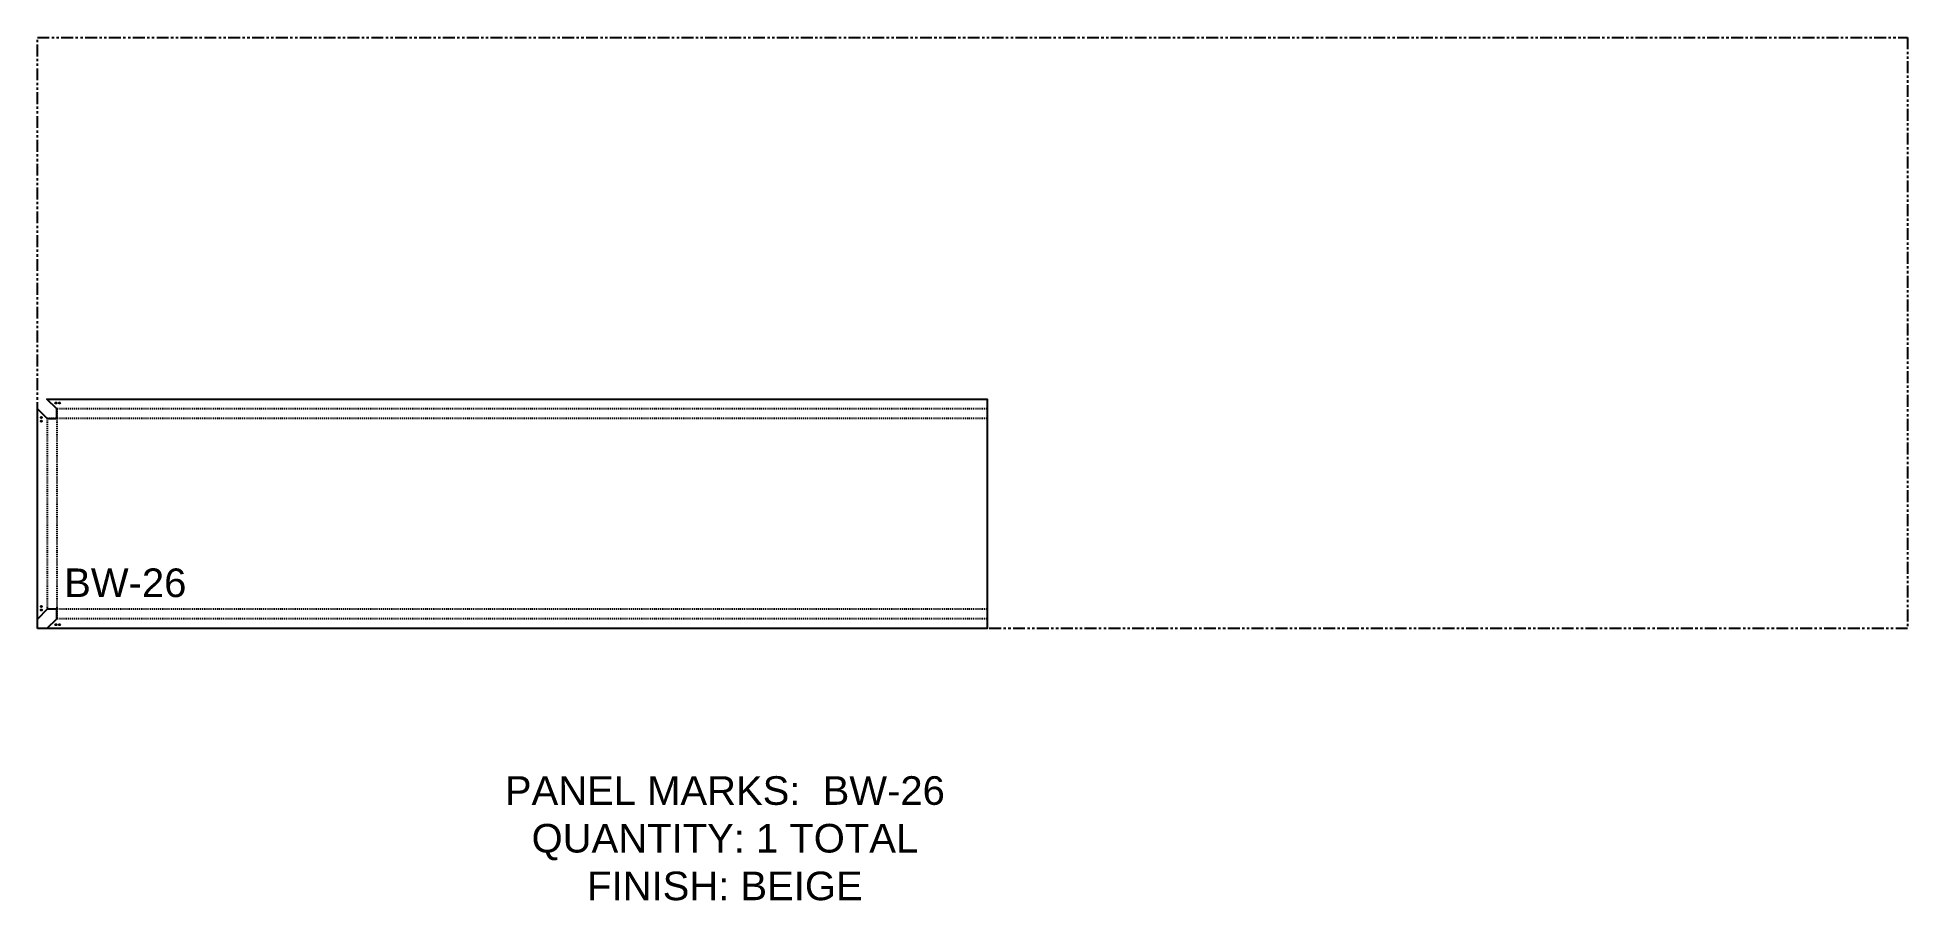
# Model space of a CAD drawing. Header units: inches. Extents: x 0 to 196, y -29 to 62.
import ezdxf

# ---------------------------------------------------------------- set-up
doc = ezdxf.new("R2010")
doc.units = ezdxf.units.IN
doc.header["$MEASUREMENT"] = 0
doc.linetypes.add('HIDDEN', pattern=[0.375, 0.25, -0.125])
doc.linetypes.add('PHANTOM', pattern=[2.5, 1.25, -0.25, 0.25, -0.25, 0.25, -0.25])
for name, color, linetype in [('DETAILS', 7, 'Continuous'), ('HOLES', 6, 'Continuous'), ('ROUT', 1, 'HIDDEN'), ('SHEET', 5, 'PHANTOM'), ('TEXT', 2, 'PHANTOM')]:
    doc.layers.add(name, color=color, linetype=linetype)
doc.styles.get("Standard").update_dxf_attribs({"font": 'arial.ttf'})

msp = doc.modelspace()

# ---------------------------------------------------------------- linework, layer by layer
at = {"layer": 'DETAILS', "ltscale": 0.25}
msp.add_lwpolyline([(2.03, 1.03), (2.03, 2.03), (1.03, 2.03), (0, 1), (0, 23.06), (1.03, 22.03), (2.03, 22.03), (2.03, 23.03), (1, 24.06), (99.53, 24.06), (99.53, 0), (1, 0)], close=True, dxfattribs=at)
at = {"layer": 'HOLES'}
for centre in [(1.94, 23.66), (2.31, 23.66), (0.41, 22.13), (0.41, 21.75), (0.41, 2.31), (0.41, 1.94), (1.94, 0.41), (2.31, 0.41)]:
    msp.add_circle(centre, 0.0625, dxfattribs=at)
at = {"layer": 'ROUT', "ltscale": 0.25}
for p, q in [((99.53, 22.03), (1.03, 22.03)), ((1.03, 22.03), (1.03, 2.03)), ((2.03, 23.03), (2.03, 1.03)), ((99.53, 23.03), (2.03, 23.03)), ((99.53, 2.03), (1.03, 2.03)), ((99.53, 1.03), (2.03, 1.03))]:
    msp.add_line(p, q, dxfattribs=at)
at = {"layer": 'SHEET'}
msp.add_lwpolyline([(0, 62), (196, 62), (196, 0), (0, 0)], close=True, dxfattribs=at)

# ---------------------------------------------------------------- texts
at = {"layer": 'TEXT', "char_height": 3, "attachment_point": 5}
for s, insert in [('BW-26', (9.21, 4.78)), ('PANEL MARKS:  BW-26\\PQUANTITY: 1 TOTAL\\PFINISH: BEIGE', (72.05, -22.01))]:
    msp.add_mtext_dynamic_manual_height_columns(s, width=199.7409, gutter_width=1, heights=[0], dxfattribs=dict(at, insert=insert))

doc.saveas('drawing.dxf')
